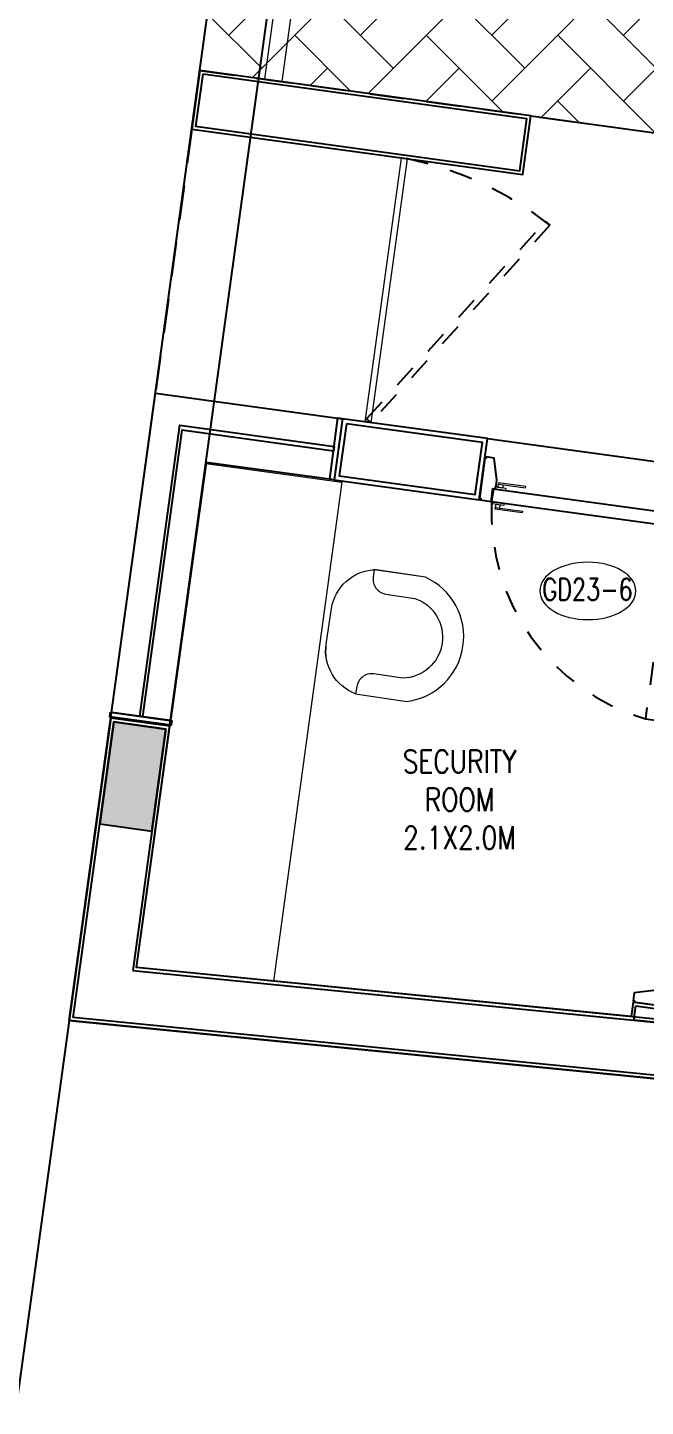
# Model space of a CAD drawing. Header units: metres. Extents: x 42 to 199, y -121 to 268.
# Drawn here: x 73.94 to 76.64, y -82.59 to -76.56 of the extents above; entities that cross this region are included whole.
import ezdxf
from ezdxf.enums import TextEntityAlignment as Align

# ---------------------------------------------------------------- set-up
doc = ezdxf.new("R2010")
doc.units = ezdxf.units.M
doc.header["$LTSCALE"] = 0.3
doc.linetypes.add('HIDDEN', pattern=[0.375, 0.25, -0.125])
doc.layers.get('0').update_dxf_attribs({"color": 8})
for name, color, linetype in [('A-Cols', 8, 'Continuous'), ('A-DWV', 8, 'Continuous'), ('A-ELEVATION 3', 8, 'Continuous'), ('A-ELEVATION 4', 8, 'Continuous'), ('A-Glass', 8, 'Continuous'), ('A-Hidden-Above', 8, 'HIDDEN'), ('A-Site Boundary', 8, 'Continuous'), ('A-TEXT ARCHITECURAL', 8, 'Continuous'), ('A-Wall-Full', 8, 'Continuous'), ('A-Wall-Plst', 8, 'Continuous')]:
    doc.layers.add(name, color=color, linetype=linetype)
for name, color, linetype, lineweight in [('A-DOOR TAGS', 8, 'Continuous', 9), ('A-Furniture', 8, 'Continuous', 0), ('A-Hatch', 8, 'Continuous', 9), ('DA HOUSE ARCH LAYOUT', 8, 'Continuous', 9), ('ELEVATION 3', 8, 'Continuous', 13)]:
    doc.layers.add(name, color=color, linetype=linetype, lineweight=lineweight)
doc.styles.add('ROMANS', font='romans.shx', dxfattribs={"width": 0.8, "height": 0.5})
doc.styles.add('RomanS-Narrow', font='romans.shx', dxfattribs={"width": 0.75})

# ---------------------------------------------------------------- blocks, each defined once
blk = doc.blocks.new('zw$195B-flat-1-flat-1-flat-1-flat-1-flat-1-flat-1')
at = {"layer": 'A-Site Boundary', "color": 8}
blk.add_line((26.5516, -39.3802), (32.6575, -40.2187), dxfattribs=at)
at = {"layer": 'A-Site Boundary', "color": 8, "ltscale": 0.6}
for points in [[(30.9785, 5.1523), (30.2862, -1.8121), (29.6282, -8.4313), (29.1107, -13.637), (28.9733, -15.0186), (28.765, -17.114), (28.5491, -19.2858), (28.4154, -20.6307), (28.2929, -21.8633), (28.0026, -24.7832), (27.6923, -27.9053), (27.517, -29.6682), (27.2042, -32.8151), (26.8782, -36.0943), (26.5516, -39.3802), (-7.0022, -34.7719)], [(30.7198, 5.178), (30.0275, -1.7864), (29.3695, -8.4055), (28.852, -13.6112), (28.7146, -14.9928), (28.5063, -17.0883), (28.2904, -19.2601), (28.1567, -20.6049), (28.0342, -21.8376), (27.7439, -24.7575), (27.4336, -27.8796), (27.2583, -29.6425), (26.9455, -32.7893), (26.6195, -36.0686), (26.3195, -39.0858), (-6.7217, -34.548), (-6.3673, -30.4861), (-5.6909, -22.7347), (-5.0415, -15.2918), (-4.322, -7.0464), (-3.7186, -0.1311), (-3.2226, 5.5538)]]:
    blk.add_lwpolyline(points, dxfattribs=at)
blk = doc.blocks.new('ukgj')
at = {"color": 8, "ltscale": 0.25}
blk.add_wipeout([(0.4075, -0.0496), (0.4075, 0.2954), (0.3478, 0.4221), (0.2233, 0.5427), (0.1371, 0.5854), (0.0176, 0.6108), (-0.1438, 0.5917), (-0.2491, 0.5423), (-0.3322, 0.4727), (-0.3991, 0.3786), (-0.4325, 0.2954), (-0.4325, 0.164), (-0.4305, -0.0496), (-0.4043, -0.127), (-0.3641, -0.1861), (-0.2855, -0.2517), (-0.1841, -0.2894), (-0.0682, -0.2946), (0.1075, -0.2946), (0.1892, -0.2823), (0.3, -0.2242), (0.3591, -0.1602), (0.3868, -0.1115)], dxfattribs=at)
at = {"color": 8}
blk.add_lwpolyline([(0.4075, -0.0496), (0.4075, 0.2954, 0.753413), (-0.4325, 0.2954), (-0.4325, -0.0496)], format="xyb", dxfattribs=at)
blk.add_lwpolyline([(0.4075, -0.0496), (0.4075, -0.0496, -0.347123), (0.1075, -0.2946), (-0.1325, -0.2946, -0.347123), (-0.4325, -0.0496), (-0.3825, -0.0496, 0.414214), (-0.2825, 0.0504), (-0.2825, 0.2454), (-0.2825, 0.2454, -0.835614), (0.2575, 0.2454), (0.2575, 0.0504, 0.414214), (0.3575, -0.0496)], format="xyb", close=True, dxfattribs=at)
blk = doc.blocks.new('HANDLE DOOR')
for points in [[(-51948.5, 3519.8), (-51828.5, 3519.8), (-51828.5, 3526.5), (-51948.5, 3526.5)], [(-51814.5, 3550.6), (-51864.5, 3550.6), (-51864.5, 3540.6), (-51814.5, 3540.6)], [(-51828.5, 3526.5), (-51849, 3526.5), (-51849, 3540.6), (-51828.5, 3540.6)]]:
    blk.add_lwpolyline(points, close=True)
blk = doc.blocks.new('FK_R_BLR_FINAL FLOOR PLANS_24.09.2020$0$Door Legend-flat-46')
at = {"color": 8, "linetype": 'ByBlock'}
blk.add_ellipse((-0.0021, 0.106), major_axis=(0.21, 0.0004), ratio=0.597277, start_param=-3.141592653589793, end_param=3.141592653589793, dxfattribs=at)
blk = doc.blocks.new('zw$B4E6')
at = {"layer": 'A-Cols', "ltscale": 0.25}
h = blk.add_hatch(color=256, dxfattribs=at)
h.dxf.hatch_style = 1
h.paths.add_polyline_path([(0, 0.23), (0, 0), (0.45, 0), (0.45, 0.23)])
blk.add_lwpolyline([(0, 0.23), (0, 0), (0.45, 0), (0.45, 0.23)], close=True, dxfattribs=at)
blk = doc.blocks.new('DA HOUSE ARCH LAYOUT')
at = {"layer": 'A-Hatch', "transparency": 33554559}
h = blk.add_hatch(dxfattribs=at)
h.set_pattern_fill('AR-HBONE', color=8, scale=0.002, angle=180)
h.set_pattern_definition([(225, (-128.78441, 160.62717), (-3e-16, -0.2873682), [0.6096, -0.2032]), (315, (-128.9281, 160.48348), (-4e-16, -0.2873682), [0.6096, -0.2032])])
edge = h.paths.add_edge_path()
edge.add_line((-22.457, -16.1204), (-21.7821, -11.2065))
edge.add_line((-21.7821, -11.2065), (-21.5246, -11.2419))
edge.add_line((-21.5246, -11.2419), (-20.5047, -4))
edge.add_line((-20.5047, -4), (-10.65, -4))
edge.add_line((-10.65, -4), (-10.65, -11.845))
edge.add_line((-10.65, -11.845), (-5.22, -11.8479))
edge.add_line((-5.22, -11.8479), (-5.22, -21.7856))
edge.add_line((-5.22, -21.7856), (-8.9455, -21.4152))
edge.add_arc((-7.9603, -9.0186), 12.4357, 225.4515, 265.45622, ccw=False)
edge.add_arc((-19.8206, -20.7957), 4.2817, 42.90095, 78.56241)
edge.add_line((-18.9715, -16.599), (-22.457, -16.1204))
at = {"layer": 'A-DWV', "color": 8, "linetype": 'Continuous'}
for points in [[(-21.1837, -18.0061), (-21.176, -17.9496), (-21.1641, -17.9512), (-21.1589, -17.9136), (-21.1708, -17.8161), (-21.2044, -17.8114), (-21.2053, -17.8174), (-21.2112, -17.8166), (-21.2354, -17.9929), (-21.2295, -17.9937), (-21.2303, -17.9997)], [(-20.3322, -18.0676), (-21.1743, -17.9519), (-21.1818, -18.0064), (-20.3397, -18.1221)], [(-20.3744, -20.2207), (-20.3675, -20.1679), (-20.4243, -20.1604), (-20.4228, -20.1484), (-20.4606, -20.1435), (-20.5587, -20.1559), (-20.5631, -20.1898), (-20.5571, -20.1906), (-20.5579, -20.1966)]]:
    blk.add_lwpolyline(points, close=True, dxfattribs=at)
at = {"layer": 'A-ELEVATION 3', "color": 8, "ltscale": 0.25}
blk.add_line((-21.1995, -17.7314), (-20.2484, -17.862), dxfattribs=at)
blk.add_lwpolyline([(-21.0106, -16.319), (-19.9059, -16.4707), (-20.0998, -17.8825), (-19.9059, -16.4707), (-18.9715, -16.599, -0.134491), (-17.5138, -17.222), (-15.8544, -18.54, 0.148719), (-9.6733, -21.3429)], format="xyb", dxfattribs=at)
at = {"layer": 'A-ELEVATION 3', "color": 8}
for points in [[(-21.8341, -17.6436), (-21.8695, -17.9113), (-21.8894, -17.9086), (-21.854, -17.641)], [(-22.8477, -18.9283), (-22.5802, -18.965), (-22.5829, -18.9849), (-22.8504, -18.9481)]]:
    blk.add_lwpolyline(points, close=True, dxfattribs=at)
at = {"layer": 'A-Furniture', "color": 8}
for points in [[(-21.4998, -11.2453), (-21.4255, -11.2555), (-22.0991, -16.1695), (-22.1734, -16.1593)], [(-21.7097, -17.6614), (-21.7345, -17.658), (-21.576, -16.5038), (-21.5512, -16.5072)]]:
    blk.add_lwpolyline(points, close=True, dxfattribs=at)
at = {"layer": 'A-Hidden-Above', "color": 8, "ltscale": 2}
blk.add_line((-22.4924, -16.3779), (-22.6509, -17.5321), dxfattribs=at)
at = {"layer": 'A-Hidden-Above', "color": 8}
for points in [[(-21.7097, -17.6614), (-21.7282, -17.6445), (-20.9459, -16.7812), (-20.9274, -16.7981)], [(-20.3941, -18.1146), (-20.5098, -18.9567), (-20.4553, -18.9641), (-20.3397, -18.1221)]]:
    blk.add_lwpolyline(points, close=True, dxfattribs=at)
for centre, radius, start, end in [((-21.8493, -17.9624), 1.4851, 51.62678, 78.61527), ((-20.2423, -18.0548), 0.9407, 177.05041, 253.47987)]:
    blk.add_arc(centre, radius, start, end, dxfattribs=at)
at = {"layer": 'A-Wall-Full', "color": 8, "ltscale": 0.25}
for points in [[(-22.4442, -16.1373), (-22.4755, -16.3651), (-21.0588, -16.5597), (-21.0275, -16.3318), (-22.4442, -16.1373)], [(-21.8165, -17.6669), (-21.8478, -17.8947), (-21.2533, -17.9764), (-21.222, -17.7485), (-21.8165, -17.6669)]]:
    blk.add_lwpolyline(points, dxfattribs=at)
blk.add_lwpolyline([(-20.5511, -20.2127), (-20.3232, -20.244), (-20.3307, -20.2985), (-20.5597, -20.2757)], close=True, dxfattribs=at)
at = {"layer": 'A-Wall-Plst', "color": 8}
for points in [[(-22.457, -16.1204), (-22.4924, -16.3779), (-21.046, -16.5766), (-21.0106, -16.319)], [(-21.8336, -17.6443), (-21.8703, -17.9118), (-21.2362, -17.9989), (-21.1995, -17.7314)]]:
    blk.add_lwpolyline(points, close=True, dxfattribs=at)
at = {"layer": 'ELEVATION 3', "color": 8}
for points in [[(-21.2054, -17.8113), (-21.2061, -17.8163), (-21.2101, -17.8157), (-21.2094, -17.8108), (-21.2104, -17.8106), (-21.2112, -17.8166), (-21.2053, -17.8174), (-21.2044, -17.8114)], [(-21.2313, -17.9996), (-21.2306, -17.9946), (-21.2346, -17.9941), (-21.2353, -17.9991), (-21.2362, -17.9989), (-21.2354, -17.993), (-21.2295, -17.9938), (-21.2303, -17.9997)], [(-20.5633, -20.1908), (-20.5583, -20.1915), (-20.5588, -20.1955), (-20.5638, -20.1948), (-20.5639, -20.1958), (-20.5579, -20.1966), (-20.5571, -20.1906), (-20.5631, -20.1898)]]:
    blk.add_lwpolyline(points, close=True, dxfattribs=at)
at = {"layer": 'A-Cols', "color": 8, "ltscale": 0.25, "rotation": 82.18003633890443}
blk.add_blockref('zw$B4E6', (-22.6667, -19.4478), dxfattribs=at)
at = {"layer": 'A-DOOR TAGS', "color": 8}
ref = blk.add_blockref('FK_R_BLR_FINAL FLOOR PLANS_24.09.2020$0$Door Legend-flat-46', (-20.7636, -18.5036), dxfattribs=dict(at, xscale=-1))
ref.add_attrib('D1', 'GD23-6', dxfattribs={"layer": '0', "height": 0.096, "style": 'RomanS-Narrow', "width": 0.75}).set_placement((-20.7626, -18.3906, 0), align=Align.MIDDLE)
at = {"layer": 'A-Site Boundary', "color": 8, "rotation": 270}
blk.add_blockref('zw$195B-flat-1-flat-1-flat-1-flat-1-flat-1-flat-1', (16.3523, 6.275), dxfattribs=at)
at = {"layer": 'ELEVATION 3', "color": 8, "yscale": 0.0009999999999999992}
for p, xscale, zscale, rotation in [((-72.0204, -7.3924), 0.0009999999999999992, 0.0009999999999999992, 172.1882700094697), ((-72.992, -14.4673), -0.000999999999999998, 0.0009999999999999996, 352.1718035154024)]:
    blk.add_blockref('HANDLE DOOR', p, dxfattribs=dict(at, xscale=xscale, zscale=zscale, rotation=rotation))
at = {"layer": 'A-TEXT ARCHITECURAL', "color": 8, "insert": (-20.3132, -19.0935, 0.0148), "char_height": 0.1, "width": 2.017239, "attachment_point": 3, "style": 'ROMANS'}
blk.add_mtext('\\pxqc;SECURITY \\PROOM\\P2.1X2.0M', dxfattribs=at)
at = {"layer": 'A-Furniture', "color": 8, "xscale": 0.654761904761975, "yscale": 0.654761904761975, "zscale": 0.654761904761975, "rotation": 261.4753887427088}
blk.add_blockref('ukgj', (-21.7045, -18.589), dxfattribs=at)
at = {"layer": 'A-ELEVATION 4', "color": 8, "transparency": 33554559}
blk.add_lwpolyline([(-22.8427, -18.929), (-22.6509, -17.5321), (-21.8336, -17.6443), (-21.8703, -17.9118), (-22.43, -17.835), (-22.5851, -18.9644), (-22.8427, -18.929)], dxfattribs=at)
at = {"layer": 'A-Furniture', "color": 8}
blk.add_lwpolyline([(-22.4308, -17.8402), (-21.8363, -17.9219), (-22.136, -20.104), (-22.7335, -20.0446)], close=True, dxfattribs=at)
at = {"layer": 'A-Glass', "color": 8}
blk.add_lwpolyline([(-22.7195, -18.9459), (-22.5445, -17.6723), (-21.8703, -17.765), (-21.8732, -17.7859), (-22.5364, -17.6948), (-22.7084, -18.9474)], close=True, dxfattribs=at)
at = {"layer": 'A-Hidden-Above', "color": 8, "ltscale": 2}
blk.add_lwpolyline([(-22.457, -16.1204), (-18.1574, -16.7109, -0.414214), (-17.3027, -17.8376), (-17.6764, -20.5586)], format="xyb", dxfattribs=at)
at = {"layer": 'A-Wall-Full', "color": 8}
blk.add_lwpolyline([(-18.438, 13.0328), (-18.4067, 13.261), (36.5875, 8.4624), (31.9647, -25.7283), (-23.0108, -20.2632), (-22.8333, -18.9707), (-22.6055, -19.002), (-22.7505, -20.058), (31.7666, -25.4775), (36.3273, 8.2543)], close=True, dxfattribs=at)
at = {"layer": 'A-Wall-Plst', "color": 8}
blk.add_lwpolyline([(-9.4697, 12.2352), (-9.4697, 9.7912), (-10.4447, 9.7912), (-10.4447, 9.5312), (-9.2097, 9.5312), (-9.2097, 12.2125), (36.3103, 8.2407), (31.7536, -25.4611), (-18.6707, -20.4485), (-18.654, -20.3271), (-18.8323, -20.3026), (-18.8499, -20.4306), (-20.3137, -20.2851), (-20.3063, -20.2312), (-20.5639, -20.1958), (-20.5726, -20.2594), (-22.7335, -20.0446), (-22.5885, -18.9891), (-22.8461, -18.9538), (-23.0278, -20.2766), (31.9777, -25.7447), (36.6045, 8.476), (-18.4196, 13.2772), (-18.455, 13.0192)], close=True, dxfattribs=at)

msp = doc.modelspace()

# ---------------------------------------------------------------- block references
at = {"layer": 'DA HOUSE ARCH LAYOUT'}
msp.add_blockref('DA HOUSE ARCH LAYOUT', (97.1462, -60.628), dxfattribs=at)

doc.saveas('drawing.dxf')
